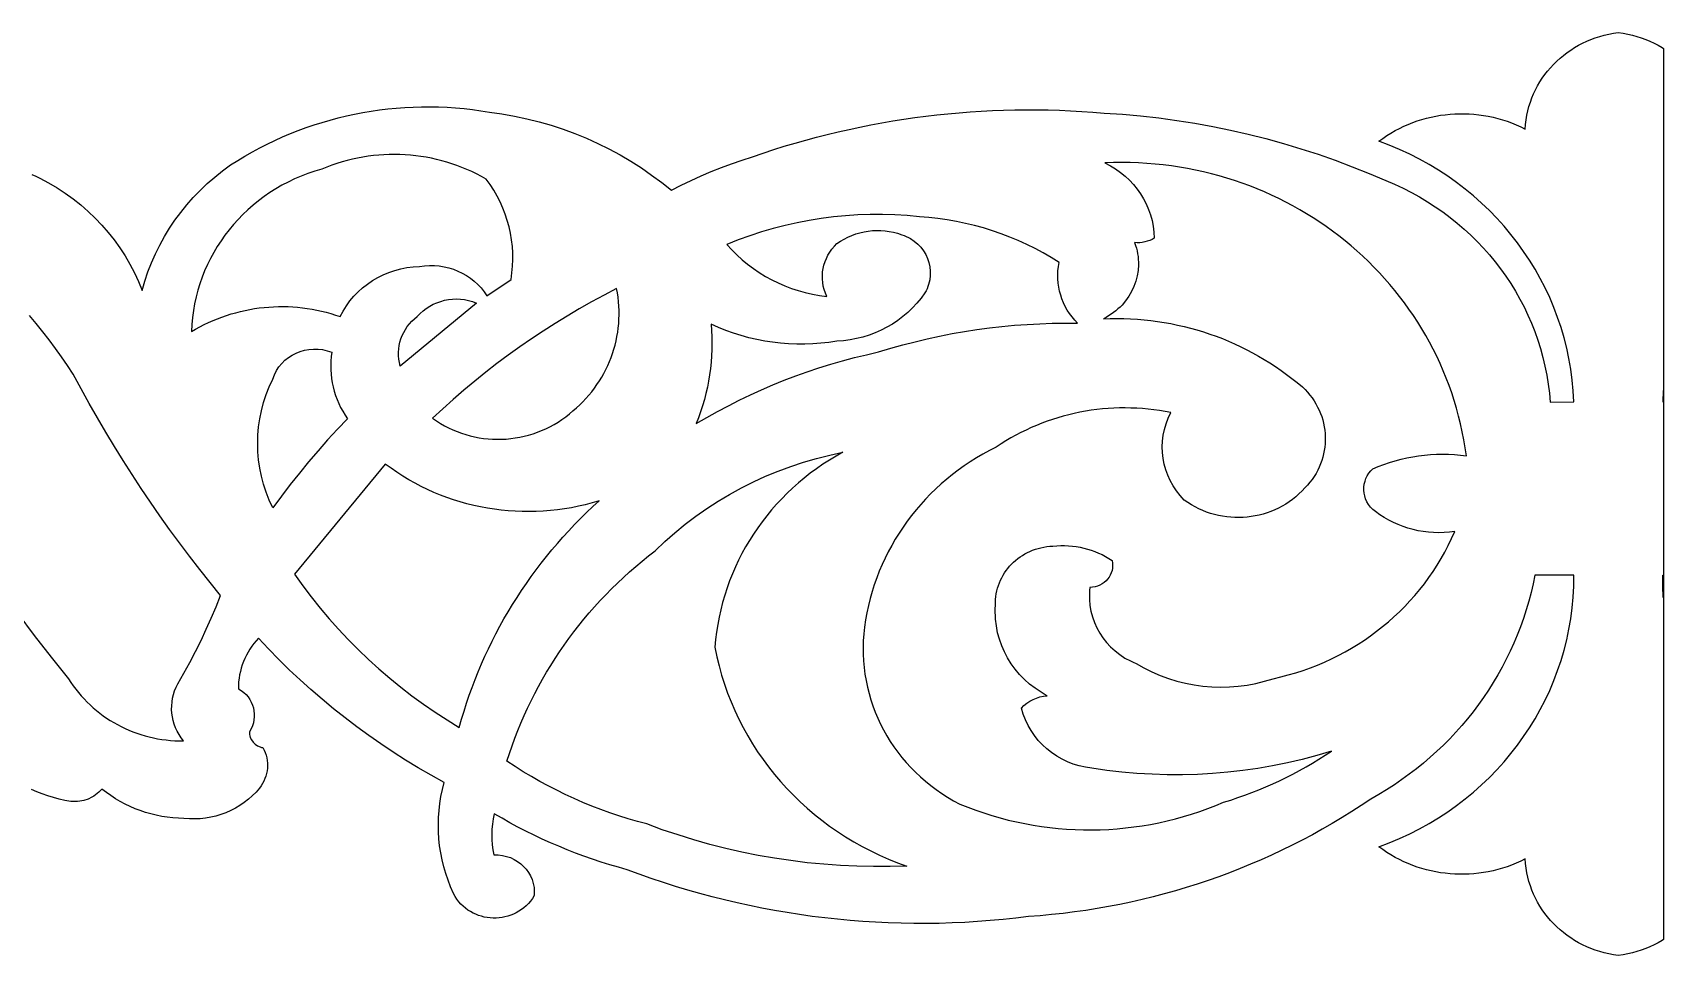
# Model space of a CAD drawing. Extents: x 3705 to 4265, y -775 to -720.
# Drawn here: x 4168.8 to 4264.7, y -774.5 to -720.2 of the extents above; entities that cross this region are included whole.
import ezdxf

# ---------------------------------------------------------------- set-up
doc = ezdxf.new("R2010")
doc.units = 0
doc.layers.add('CADRE', color=1, linetype='CONTINUOUS')

msp = doc.modelspace()

# ---------------------------------------------------------------- linework, layer by layer
at = {"layer": 'CADRE'}
for points in [[(4168.711, -728.572), (4168.945, -728.675), (4169.172, -728.801), (4169.689, -729.073), (4170.19, -729.367), (4170.675, -729.682), (4171.142, -730.018), (4171.592, -730.374), (4172.024, -730.749), (4172.437, -731.143), (4172.83, -731.555), (4173.204, -731.984), (4173.556, -732.43), (4173.887, -732.891), (4174.196, -733.367), (4174.482, -733.858), (4174.745, -734.363), (4174.984, -734.881), (4175.199, -735.411), (4175.357, -734.856), (4175.54, -734.311), (4175.747, -733.776), (4175.978, -733.251), (4176.231, -732.737), (4176.507, -732.235), (4176.805, -731.746), (4177.125, -731.27), (4177.466, -730.808), (4177.827, -730.36), (4178.209, -729.928), (4178.61, -729.512), (4179.03, -729.112), (4179.47, -728.73), (4179.927, -728.366), (4180.402, -728.02), (4180.824, -727.752), (4181.251, -727.494), (4181.684, -727.248), (4182.122, -727.011), (4182.565, -726.786), (4183.012, -726.571), (4183.465, -726.367), (4183.921, -726.174), (4184.382, -725.991), (4184.847, -725.82), (4185.315, -725.66), (4185.787, -725.51), (4186.262, -725.372), (4186.741, -725.245), (4187.222, -725.129), (4187.706, -725.024), (4188.192, -724.93), (4188.681, -724.848), (4189.172, -724.777), (4189.664, -724.717), (4190.158, -724.669), (4190.654, -724.632), (4191.15, -724.607), (4191.648, -724.593), (4192.146, -724.591), (4192.645, -724.6), (4193.144, -724.621), (4193.644, -724.654), (4194.143, -724.699), (4194.642, -724.755), (4195.14, -724.823), (4195.638, -724.903), (4196.378, -725.008), (4197.111, -725.139), (4197.838, -725.295), (4198.557, -725.476), (4199.268, -725.683), (4199.97, -725.913), (4200.663, -726.169), (4201.345, -726.448), (4202.016, -726.75), (4202.676, -727.076), (4203.324, -727.426), (4203.959, -727.798), (4204.58, -728.193), (4205.187, -728.61), (4205.779, -729.049), (4206.355, -729.509), (4206.928, -729.214), (4207.509, -728.932), (4208.096, -728.664), (4208.689, -728.41), (4209.288, -728.169), (4209.894, -727.943), (4210.505, -727.731), (4211.121, -727.533), (4211.743, -727.32), (4212.368, -727.116), (4212.995, -726.92), (4213.624, -726.732), (4214.256, -726.553), (4214.889, -726.383), (4215.525, -726.221), (4216.163, -726.067), (4216.802, -725.922), (4217.444, -725.786), (4218.087, -725.658), (4218.732, -725.538), (4219.378, -725.427), (4220.025, -725.325), (4220.674, -725.231), (4221.324, -725.146), (4221.976, -725.07), (4222.628, -725.002), (4223.281, -724.943), (4223.936, -724.892), (4224.59, -724.85), (4225.246, -724.817), (4225.902, -724.793), (4226.559, -724.777), (4227.216, -724.769), (4227.874, -724.771), (4228.531, -724.781), (4229.189, -724.8), (4229.847, -724.828), (4230.505, -724.864), (4231.162, -724.91), (4231.82, -724.964), (4232.894, -725.036), (4233.964, -725.132), (4235.032, -725.253), (4236.095, -725.397), (4237.154, -725.564), (4238.209, -725.755), (4239.258, -725.97), (4240.302, -726.208), (4241.34, -726.469), (4242.372, -726.754), (4243.396, -727.061), (4244.414, -727.392), (4245.424, -727.745), (4246.425, -728.121), (4247.419, -728.52), (4248.403, -728.941), (4248.915, -729.158), (4249.416, -729.391), (4249.907, -729.639), (4250.386, -729.903), (4250.853, -730.183), (4251.309, -730.476), (4251.753, -730.784), (4252.184, -731.106), (4252.602, -731.441), (4253.008, -731.79), (4253.4, -732.151), (4253.779, -732.524), (4254.144, -732.91), (4254.495, -733.307), (4254.831, -733.715), (4255.153, -734.134), (4255.46, -734.563), (4255.751, -735.002), (4256.027, -735.451), (4256.288, -735.909), (4256.532, -736.376), (4256.759, -736.851), (4256.97, -737.334), (4257.164, -737.826), (4257.341, -738.324), (4257.5, -738.829), (4257.642, -739.341), (4257.765, -739.859), (4257.87, -740.383), (4257.956, -740.912), (4258.024, -741.446), (4258.072, -741.985), (4259.468, -741.961), (4259.432, -741.317), (4259.372, -740.678), (4259.287, -740.045), (4259.178, -739.419), (4259.045, -738.8), (4258.889, -738.188), (4258.711, -737.584), (4258.51, -736.989), (4258.287, -736.403), (4258.042, -735.826), (4257.776, -735.259), (4257.489, -734.703), (4257.182, -734.159), (4256.855, -733.626), (4256.508, -733.105), (4256.141, -732.597), (4255.756, -732.102), (4255.353, -731.621), (4254.931, -731.154), (4254.491, -730.702), (4254.035, -730.265), (4253.561, -729.844), (4253.071, -729.44), (4252.564, -729.052), (4252.042, -728.682), (4251.504, -728.33), (4250.952, -727.997), (4250.385, -727.682), (4249.804, -727.387), (4249.208, -727.112), (4248.6, -726.857), (4247.978, -726.624), (4248.213, -726.454), (4248.453, -726.293), (4248.697, -726.141), (4248.945, -725.999), (4249.198, -725.867), (4249.455, -725.743), (4249.716, -725.629), (4249.979, -725.524), (4250.246, -725.429), (4250.516, -725.344), (4250.788, -725.268), (4251.062, -725.201), (4251.339, -725.144), (4251.617, -725.096), (4251.896, -725.058), (4252.177, -725.03), (4252.458, -725.011), (4252.74, -725.002), (4253.023, -725.003), (4253.305, -725.013), (4253.587, -725.033), (4253.869, -725.063), (4254.15, -725.103), (4254.429, -725.152), (4254.708, -725.212), (4254.985, -725.281), (4255.26, -725.36), (4255.532, -725.449), (4255.802, -725.547), (4256.07, -725.656), (4256.334, -725.775), (4256.596, -725.903), (4256.617, -725.63), (4256.651, -725.361), (4256.696, -725.095), (4256.754, -724.833), (4256.823, -724.575), (4256.904, -724.322), (4256.995, -724.074), (4257.097, -723.83), (4257.21, -723.592), (4257.333, -723.36), (4257.466, -723.133), (4257.608, -722.913), (4257.76, -722.699), (4257.921, -722.492), (4258.091, -722.292), (4258.27, -722.099), (4258.456, -721.914), (4258.651, -721.736), (4258.854, -721.567), (4259.065, -721.406), (4259.282, -721.254), (4259.507, -721.11), (4259.738, -720.976), (4259.976, -720.851), (4260.22, -720.737), (4260.47, -720.632), (4260.726, -720.537), (4260.987, -720.453), (4261.253, -720.38), (4261.525, -720.318), (4261.8, -720.267), (4262.08, -720.229), (4262.361, -720.267), (4262.636, -720.318), (4262.908, -720.38), (4263.174, -720.453), (4263.435, -720.537), (4263.691, -720.632), (4263.941, -720.737), (4264.185, -720.851), (4264.423, -720.976), (4264.654, -721.11), (4264.734, -721.161), (4264.734, -773.608), (4264.654, -773.659), (4264.423, -773.793), (4264.185, -773.918), (4263.941, -774.033), (4263.691, -774.138), (4263.435, -774.232), (4263.174, -774.316), (4262.908, -774.39), (4262.636, -774.452), (4262.361, -774.502), (4262.08, -774.541), (4261.8, -774.502), (4261.525, -774.452), (4261.253, -774.39), (4260.987, -774.316), (4260.726, -774.232), (4260.47, -774.138), (4260.22, -774.033), (4259.976, -773.918), (4259.738, -773.793), (4259.507, -773.659), (4259.282, -773.516), (4259.065, -773.363), (4258.854, -773.203), (4258.651, -773.033), (4258.456, -772.856), (4258.27, -772.67), (4258.091, -772.478), (4257.921, -772.277), (4257.76, -772.07), (4257.608, -771.856), (4257.466, -771.636), (4257.333, -771.41), (4257.21, -771.177), (4257.097, -770.939), (4256.995, -770.696), (4256.904, -770.448), (4256.823, -770.194), (4256.754, -769.937), (4256.696, -769.675), (4256.651, -769.409), (4256.617, -769.139), (4256.596, -768.866), (4256.334, -768.995), (4256.07, -769.113), (4255.802, -769.222), (4255.532, -769.321), (4255.26, -769.41), (4254.985, -769.489), (4254.708, -769.558), (4254.429, -769.617), (4254.15, -769.667), (4253.869, -769.706), (4253.587, -769.736), (4253.305, -769.756), (4253.023, -769.767), (4252.74, -769.767), (4252.458, -769.758), (4252.177, -769.74), (4251.896, -769.711), (4251.617, -769.673), (4251.339, -769.626), (4251.062, -769.569), (4250.788, -769.502), (4250.516, -769.426), (4250.246, -769.34), (4249.979, -769.245), (4249.716, -769.14), (4249.455, -769.026), (4249.198, -768.903), (4248.945, -768.77), (4248.697, -768.628), (4248.453, -768.477), (4248.213, -768.316), (4247.978, -768.146), (4248.6, -767.912), (4249.208, -767.658), (4249.804, -767.383), (4250.385, -767.088), (4250.952, -766.773), (4251.504, -766.439), (4252.042, -766.087), (4252.564, -765.717), (4253.071, -765.33), (4253.561, -764.925), (4254.035, -764.504), (4254.491, -764.068), (4254.931, -763.616), (4255.353, -763.149), (4255.756, -762.668), (4256.141, -762.173), (4256.508, -761.665), (4256.855, -761.144), (4257.182, -760.611), (4257.489, -760.066), (4257.776, -759.51), (4258.042, -758.944), (4258.287, -758.367), (4258.51, -757.781), (4258.711, -757.185), (4258.889, -756.582), (4259.045, -755.97), (4259.178, -755.35), (4259.287, -754.724), (4259.372, -754.091), (4259.432, -753.453), (4259.468, -752.808), (4259.454, -752.158), (4257.167, -752.158), (4257.062, -752.677), (4256.942, -753.191), (4256.808, -753.701), (4256.659, -754.205), (4256.497, -754.704), (4256.321, -755.198), (4256.132, -755.686), (4255.929, -756.168), (4255.714, -756.644), (4255.485, -757.113), (4255.243, -757.576), (4254.989, -758.032), (4254.722, -758.481), (4254.443, -758.922), (4254.152, -759.356), (4253.849, -759.782), (4253.534, -760.2), (4253.207, -760.609), (4252.869, -761.01), (4252.52, -761.403), (4252.16, -761.786), (4251.789, -762.16), (4251.407, -762.524), (4251.014, -762.879), (4250.611, -763.224), (4250.198, -763.558), (4249.775, -763.882), (4249.342, -764.196), (4248.899, -764.498), (4248.447, -764.79), (4247.985, -765.069), (4247.515, -765.338), (4246.955, -765.712), (4246.39, -766.077), (4245.819, -766.432), (4245.242, -766.777), (4244.66, -767.112), (4244.072, -767.437), (4243.48, -767.753), (4242.882, -768.058), (4242.279, -768.353), (4241.671, -768.638), (4241.059, -768.913), (4240.442, -769.178), (4239.821, -769.432), (4239.196, -769.677), (4238.566, -769.91), (4237.933, -770.134), (4237.295, -770.347), (4236.654, -770.549), (4236.009, -770.741), (4235.361, -770.922), (4234.71, -771.093), (4234.056, -771.253), (4233.398, -771.402), (4232.738, -771.541), (4232.075, -771.668), (4231.409, -771.785), (4230.741, -771.891), (4230.071, -771.986), (4229.398, -772.069), (4228.724, -772.142), (4228.047, -772.204), (4227.369, -772.254), (4226.62, -772.346), (4225.87, -772.427), (4225.12, -772.495), (4224.369, -772.553), (4223.618, -772.598), (4222.867, -772.632), (4222.116, -772.655), (4221.365, -772.665), (4220.614, -772.665), (4219.863, -772.652), (4219.114, -772.629), (4218.365, -772.593), (4217.616, -772.547), (4216.869, -772.488), (4216.123, -772.419), (4215.378, -772.338), (4214.635, -772.245), (4213.893, -772.141), (4213.153, -772.026), (4212.415, -771.899), (4211.679, -771.761), (4210.945, -771.612), (4210.213, -771.452), (4209.483, -771.28), (4208.756, -771.096), (4208.032, -770.902), (4207.311, -770.696), (4206.592, -770.479), (4205.877, -770.251), (4205.165, -770.012), (4204.457, -769.761), (4203.752, -769.499), (4203.236, -769.357), (4202.723, -769.206), (4202.214, -769.047), (4201.707, -768.878), (4201.204, -768.702), (4200.705, -768.516), (4200.209, -768.323), (4199.716, -768.12), (4199.227, -767.91), (4198.743, -767.691), (4198.262, -767.464), (4197.785, -767.228), (4197.313, -766.985), (4196.844, -766.733), (4196.381, -766.473), (4195.922, -766.205), (4195.858, -766.506), (4195.811, -766.808), (4195.782, -767.112), (4195.771, -767.417), (4195.777, -767.722), (4195.8, -768.026), (4195.841, -768.329), (4195.899, -768.631), (4196.154, -768.632), (4196.402, -768.659), (4196.641, -768.712), (4196.87, -768.789), (4197.086, -768.888), (4197.29, -769.007), (4197.478, -769.146), (4197.651, -769.303), (4197.805, -769.476), (4197.941, -769.665), (4198.055, -769.866), (4198.148, -770.08), (4198.217, -770.304), (4198.262, -770.538), (4198.279, -770.779), (4198.269, -771.025), (4198.165, -771.19), (4198.052, -771.344), (4197.93, -771.486), (4197.8, -771.618), (4197.663, -771.738), (4197.52, -771.848), (4197.37, -771.947), (4197.215, -772.034), (4197.056, -772.111), (4196.892, -772.177), (4196.725, -772.232), (4196.555, -772.276), (4196.383, -772.31), (4196.209, -772.332), (4196.034, -772.344), (4195.859, -772.345), (4195.684, -772.335), (4195.51, -772.314), (4195.338, -772.283), (4195.168, -772.241), (4195, -772.188), (4194.836, -772.124), (4194.676, -772.05), (4194.521, -771.965), (4194.371, -771.87), (4194.227, -771.763), (4194.09, -771.647), (4193.96, -771.519), (4193.838, -771.381), (4193.724, -771.232), (4193.619, -771.073), (4193.524, -770.904), (4193.354, -770.515), (4193.201, -770.122), (4193.067, -769.723), (4192.95, -769.321), (4192.852, -768.914), (4192.771, -768.505), (4192.709, -768.092), (4192.665, -767.678), (4192.64, -767.263), (4192.633, -766.846), (4192.644, -766.429), (4192.673, -766.013), (4192.721, -765.597), (4192.787, -765.183), (4192.872, -764.771), (4192.976, -764.361), (4192.21, -763.938), (4191.453, -763.5), (4190.707, -763.047), (4189.972, -762.579), (4189.247, -762.096), (4188.533, -761.598), (4187.83, -761.087), (4187.138, -760.561), (4186.458, -760.021), (4185.79, -759.467), (4185.134, -758.9), (4184.49, -758.32), (4183.859, -757.726), (4183.24, -757.119), (4182.634, -756.499), (4182.042, -755.866), (4181.903, -756.022), (4181.772, -756.183), (4181.649, -756.35), (4181.535, -756.521), (4181.429, -756.696), (4181.332, -756.876), (4181.243, -757.06), (4181.164, -757.248), (4181.093, -757.439), (4181.032, -757.633), (4180.979, -757.829), (4180.936, -758.028), (4180.903, -758.229), (4180.879, -758.432), (4180.865, -758.637), (4180.86, -758.843), (4181.026, -758.946), (4181.177, -759.063), (4181.312, -759.192), (4181.431, -759.332), (4181.535, -759.481), (4181.622, -759.639), (4181.692, -759.804), (4181.746, -759.975), (4181.781, -760.149), (4181.799, -760.327), (4181.799, -760.506), (4181.78, -760.685), (4181.743, -760.863), (4181.686, -761.038), (4181.61, -761.21), (4181.514, -761.376), (4181.515, -761.462), (4181.525, -761.546), (4181.542, -761.628), (4181.566, -761.707), (4181.635, -761.856), (4181.73, -761.99), (4181.847, -762.106), (4181.985, -762.201), (4182.14, -762.272), (4182.223, -762.297), (4182.31, -762.315), (4182.383, -762.46), (4182.445, -762.608), (4182.495, -762.758), (4182.533, -762.911), (4182.56, -763.065), (4182.575, -763.22), (4182.579, -763.376), (4182.572, -763.531), (4182.553, -763.685), (4182.523, -763.838), (4182.482, -763.989), (4182.429, -764.137), (4182.366, -764.282), (4182.291, -764.422), (4182.206, -764.559), (4182.109, -764.69), (4181.903, -764.926), (4181.683, -765.148), (4181.45, -765.354), (4181.205, -765.545), (4180.949, -765.719), (4180.684, -765.878), (4180.409, -766.019), (4180.125, -766.143), (4179.834, -766.25), (4179.537, -766.34), (4179.233, -766.411), (4178.925, -766.463), (4178.613, -766.497), (4178.297, -766.511), (4177.98, -766.506), (4177.661, -766.481), (4177.33, -766.471), (4177.001, -766.447), (4176.675, -766.409), (4176.351, -766.358), (4176.03, -766.294), (4175.713, -766.216), (4175.4, -766.125), (4175.091, -766.022), (4174.787, -765.906), (4174.489, -765.777), (4174.196, -765.636), (4173.909, -765.482), (4173.629, -765.317), (4173.356, -765.139), (4173.091, -764.95), (4172.833, -764.749), (4172.747, -764.844), (4172.655, -764.933), (4172.559, -765.017), (4172.457, -765.094), (4172.352, -765.164), (4172.243, -765.228), (4172.013, -765.337), (4171.772, -765.417), (4171.648, -765.447), (4171.522, -765.469), (4171.394, -765.484), (4171.265, -765.491), (4171.135, -765.491), (4171.004, -765.483), (4170.658, -765.416), (4170.317, -765.338), (4169.98, -765.249), (4169.648, -765.149), (4169.321, -765.038), (4168.999, -764.916), (4168.683, -764.784)], [(4167.878, -754.428), (4168.851, -755.72), (4169.846, -756.997), (4170.863, -758.257), (4171, -758.47), (4171.144, -758.677), (4171.294, -758.879), (4171.451, -759.075), (4171.613, -759.265), (4171.781, -759.45), (4171.955, -759.629), (4172.135, -759.802), (4172.32, -759.968), (4172.51, -760.129), (4172.705, -760.284), (4172.904, -760.432), (4173.109, -760.573), (4173.318, -760.709), (4173.531, -760.837), (4173.748, -760.959), (4173.969, -761.074), (4174.194, -761.182), (4174.422, -761.283), (4174.654, -761.377), (4174.889, -761.464), (4175.128, -761.543), (4175.369, -761.616), (4175.612, -761.68), (4175.859, -761.737), (4176.107, -761.787), (4176.358, -761.828), (4176.611, -761.862), (4176.866, -761.888), (4177.122, -761.906), (4177.38, -761.916), (4177.639, -761.917), (4177.498, -761.734), (4177.372, -761.543), (4177.262, -761.346), (4177.168, -761.142), (4177.089, -760.934), (4177.027, -760.721), (4176.981, -760.505), (4176.95, -760.286), (4176.936, -760.066), (4176.938, -759.846), (4176.957, -759.625), (4176.992, -759.406), (4177.043, -759.189), (4177.112, -758.974), (4177.197, -758.763), (4177.298, -758.557), (4177.66, -757.929), (4178.009, -757.294), (4178.344, -756.652), (4178.666, -756.004), (4178.974, -755.35), (4179.269, -754.69), (4179.55, -754.024), (4179.818, -753.353), (4179.197, -752.59), (4178.587, -751.821), (4177.987, -751.044), (4177.397, -750.259), (4176.818, -749.468), (4176.249, -748.67), (4175.69, -747.866), (4175.142, -747.054), (4174.605, -746.236), (4174.078, -745.411), (4173.562, -744.58), (4173.057, -743.743), (4172.563, -742.899), (4172.08, -742.049), (4171.607, -741.194), (4171.146, -740.332), (4170.807, -739.819), (4170.458, -739.312), (4170.099, -738.813), (4169.73, -738.32), (4169.352, -737.835), (4168.965, -737.357), (4168.568, -736.886)], [(4264.734, -741.264), (4264.729, -741.317), (4264.693, -741.961), (4264.734, -741.962)], [(4264.734, -753.505), (4264.729, -753.453), (4264.693, -752.808), (4264.707, -752.158), (4264.734, -752.158)]]:
    msp.add_lwpolyline(points, dxfattribs=at)
for points in [[(4196.911, -734.759), (4196.967, -734.368), (4197.003, -733.977), (4197.018, -733.586), (4197.013, -733.196), (4196.988, -732.808), (4196.943, -732.422), (4196.879, -732.039), (4196.795, -731.66), (4196.692, -731.286), (4196.569, -730.916), (4196.428, -730.553), (4196.268, -730.196), (4196.089, -729.846), (4195.892, -729.505), (4195.677, -729.172), (4195.443, -728.849), (4195.166, -728.694), (4194.885, -728.548), (4194.6, -728.411), (4194.313, -728.283), (4194.022, -728.163), (4193.728, -728.052), (4193.432, -727.949), (4193.133, -727.856), (4192.832, -727.771), (4192.529, -727.695), (4192.224, -727.627), (4191.918, -727.569), (4191.61, -727.519), (4191.301, -727.478), (4190.991, -727.446), (4190.68, -727.422), (4190.369, -727.408), (4190.057, -727.402), (4189.745, -727.405), (4189.433, -727.417), (4189.121, -727.438), (4188.81, -727.468), (4188.5, -727.507), (4188.19, -727.554), (4187.882, -727.611), (4187.574, -727.676), (4187.268, -727.751), (4186.964, -727.834), (4186.662, -727.927), (4186.362, -728.028), (4186.065, -728.139), (4185.769, -728.258), (4185.357, -728.382), (4184.953, -728.52), (4184.558, -728.673), (4184.171, -728.841), (4183.793, -729.022), (4183.425, -729.217), (4183.066, -729.425), (4182.717, -729.646), (4182.378, -729.88), (4182.05, -730.125), (4181.733, -730.383), (4181.427, -730.651), (4181.132, -730.931), (4180.849, -731.221), (4180.578, -731.522), (4180.319, -731.832), (4180.073, -732.151), (4179.84, -732.48), (4179.62, -732.818), (4179.413, -733.164), (4179.221, -733.518), (4179.042, -733.879), (4178.878, -734.248), (4178.729, -734.623), (4178.595, -735.005), (4178.476, -735.393), (4178.372, -735.787), (4178.285, -736.186), (4178.213, -736.59), (4178.159, -736.999), (4178.121, -737.412), (4178.1, -737.829), (4178.347, -737.684), (4178.598, -737.546), (4178.853, -737.415), (4179.11, -737.292), (4179.37, -737.177), (4179.633, -737.069), (4179.898, -736.968), (4180.166, -736.875), (4180.436, -736.789), (4180.708, -736.712), (4180.982, -736.641), (4181.257, -736.578), (4181.534, -736.523), (4181.813, -736.476), (4182.093, -736.436), (4182.373, -736.403), (4182.655, -736.379), (4182.937, -736.362), (4183.219, -736.353), (4183.502, -736.351), (4183.785, -736.358), (4184.068, -736.372), (4184.351, -736.394), (4184.634, -736.423), (4184.915, -736.461), (4185.197, -736.506), (4185.477, -736.559), (4185.756, -736.62), (4186.034, -736.689), (4186.311, -736.766), (4186.586, -736.851), (4186.859, -736.944), (4187.029, -736.621), (4187.22, -736.313), (4187.432, -736.021), (4187.663, -735.746), (4187.912, -735.488), (4188.177, -735.248), (4188.459, -735.027), (4188.755, -734.825), (4189.065, -734.643), (4189.387, -734.482), (4189.721, -734.343), (4190.065, -734.225), (4190.418, -734.131), (4190.779, -734.06), (4191.147, -734.014), (4191.521, -733.992), (4191.815, -733.952), (4192.107, -733.934), (4192.397, -733.937), (4192.685, -733.962), (4192.968, -734.007), (4193.246, -734.072), (4193.518, -734.157), (4193.781, -734.261), (4194.037, -734.383), (4194.282, -734.524), (4194.517, -734.682), (4194.739, -734.858), (4194.949, -735.05), (4195.144, -735.258), (4195.323, -735.482), (4195.487, -735.721)], [(4253.139, -745.143), (4253.071, -744.665), (4252.991, -744.19), (4252.899, -743.72), (4252.797, -743.255), (4252.683, -742.794), (4252.559, -742.337), (4252.424, -741.885), (4252.278, -741.438), (4252.122, -740.997), (4251.955, -740.56), (4251.779, -740.128), (4251.592, -739.702), (4251.396, -739.281), (4251.19, -738.865), (4250.974, -738.456), (4250.749, -738.052), (4250.515, -737.654), (4250.272, -737.263), (4250.02, -736.877), (4249.759, -736.498), (4249.489, -736.125), (4249.211, -735.759), (4248.925, -735.399), (4248.63, -735.046), (4248.327, -734.7), (4248.017, -734.362), (4247.699, -734.03), (4247.373, -733.705), (4247.04, -733.388), (4246.699, -733.079), (4246.352, -732.777), (4245.997, -732.483), (4245.636, -732.197), (4245.267, -731.919), (4244.893, -731.649), (4244.512, -731.387), (4244.124, -731.134), (4243.731, -730.889), (4243.332, -730.652), (4242.927, -730.425), (4242.516, -730.206), (4242.1, -729.996), (4241.678, -729.796), (4241.252, -729.604), (4240.82, -729.422), (4240.384, -729.25), (4239.942, -729.087), (4239.496, -728.934), (4239.046, -728.79), (4238.592, -728.657), (4238.133, -728.533), (4237.67, -728.42), (4237.204, -728.317), (4236.733, -728.225), (4236.26, -728.143), (4235.783, -728.072), (4235.302, -728.011), (4234.819, -727.962), (4234.332, -727.924), (4233.843, -727.896), (4233.352, -727.88), (4232.857, -727.876), (4232.361, -727.883), (4231.862, -727.902), (4232.183, -728.067), (4232.488, -728.253), (4232.777, -728.456), (4233.05, -728.678), (4233.305, -728.915), (4233.542, -729.169), (4233.76, -729.436), (4233.959, -729.717), (4234.138, -730.011), (4234.296, -730.315), (4234.432, -730.63), (4234.547, -730.955), (4234.638, -731.287), (4234.706, -731.627), (4234.75, -731.973), (4234.77, -732.325), (4234.637, -732.397), (4234.5, -732.459), (4234.358, -732.509), (4234.213, -732.548), (4234.065, -732.576), (4233.915, -732.592), (4233.764, -732.596), (4233.612, -732.588), (4233.669, -732.751), (4233.718, -732.914), (4233.758, -733.078), (4233.79, -733.243), (4233.814, -733.408), (4233.83, -733.573), (4233.839, -733.737), (4233.839, -733.901), (4233.817, -734.227), (4233.765, -734.548), (4233.684, -734.862), (4233.575, -735.167), (4233.438, -735.462), (4233.275, -735.744), (4233.085, -736.012), (4232.87, -736.263), (4232.753, -736.382), (4232.631, -736.496), (4232.502, -736.606), (4232.368, -736.71), (4232.227, -736.808), (4232.082, -736.901), (4231.93, -736.987), (4231.774, -737.068), (4232.176, -737.055), (4232.578, -737.051), (4232.979, -737.057), (4233.379, -737.073), (4233.777, -737.098), (4234.174, -737.131), (4234.57, -737.175), (4234.964, -737.227), (4235.356, -737.289), (4235.746, -737.359), (4236.134, -737.439), (4236.52, -737.527), (4236.903, -737.624), (4237.283, -737.73), (4237.661, -737.845), (4238.035, -737.969), (4238.407, -738.101), (4238.775, -738.242), (4239.139, -738.392), (4239.5, -738.55), (4239.857, -738.716), (4240.21, -738.891), (4240.559, -739.074), (4240.904, -739.265), (4241.244, -739.465), (4241.579, -739.672), (4241.91, -739.888), (4242.235, -740.112), (4242.556, -740.344), (4242.871, -740.583), (4243.181, -740.831), (4243.485, -741.086), (4243.643, -741.239), (4243.791, -741.398), (4243.929, -741.562), (4244.058, -741.731), (4244.177, -741.905), (4244.286, -742.084), (4244.385, -742.266), (4244.474, -742.452), (4244.554, -742.641), (4244.624, -742.833), (4244.683, -743.028), (4244.733, -743.224), (4244.773, -743.422), (4244.803, -743.622), (4244.823, -743.823), (4244.833, -744.024), (4244.834, -744.226), (4244.824, -744.427), (4244.804, -744.628), (4244.775, -744.828), (4244.735, -745.027), (4244.686, -745.224), (4244.626, -745.419), (4244.556, -745.612), (4244.477, -745.802), (4244.387, -745.989), (4244.288, -746.172), (4244.178, -746.352), (4244.058, -746.527), (4243.928, -746.698), (4243.789, -746.863), (4243.639, -747.024), (4243.466, -747.208), (4243.286, -747.382), (4243.1, -747.546), (4242.907, -747.7), (4242.708, -747.844), (4242.503, -747.978), (4242.293, -748.101), (4242.078, -748.214), (4241.859, -748.317), (4241.635, -748.409), (4241.408, -748.492), (4241.178, -748.563), (4240.945, -748.624), (4240.71, -748.675), (4240.473, -748.715), (4240.234, -748.745), (4239.994, -748.763), (4239.754, -748.772), (4239.513, -748.769), (4239.272, -748.756), (4239.031, -748.731), (4238.792, -748.696), (4238.554, -748.651), (4238.317, -748.594), (4238.083, -748.526), (4237.851, -748.447), (4237.622, -748.357), (4237.396, -748.256), (4237.175, -748.144), (4236.957, -748.021), (4236.744, -747.886), (4236.536, -747.74), (4236.29, -747.475), (4236.069, -747.195), (4235.873, -746.902), (4235.703, -746.597), (4235.559, -746.282), (4235.441, -745.958), (4235.349, -745.627), (4235.284, -745.291), (4235.246, -744.951), (4235.235, -744.609), (4235.252, -744.266), (4235.295, -743.924), (4235.367, -743.585), (4235.467, -743.249), (4235.595, -742.919), (4235.752, -742.597), (4235.416, -742.532), (4235.081, -742.476), (4234.744, -742.428), (4234.407, -742.389), (4234.07, -742.358), (4233.733, -742.336), (4233.396, -742.323), (4233.059, -742.317), (4232.723, -742.32), (4232.387, -742.332), (4232.051, -742.351), (4231.717, -742.379), (4231.384, -742.415), (4231.052, -742.459), (4230.721, -742.512), (4230.392, -742.572), (4230.064, -742.641), (4229.739, -742.718), (4229.415, -742.802), (4229.094, -742.895), (4228.775, -742.996), (4228.458, -743.105), (4228.144, -743.221), (4227.833, -743.346), (4227.525, -743.478), (4227.221, -743.618), (4226.919, -743.766), (4226.621, -743.921), (4226.327, -744.085), (4226.036, -744.256), (4225.75, -744.434), (4225.468, -744.62), (4225.074, -744.82), (4224.688, -745.031), (4224.311, -745.252), (4223.942, -745.484), (4223.581, -745.726), (4223.229, -745.977), (4222.886, -746.239), (4222.552, -746.51), (4222.228, -746.79), (4221.912, -747.079), (4221.607, -747.377), (4221.311, -747.683), (4221.025, -747.998), (4220.749, -748.32), (4220.483, -748.651), (4220.228, -748.988), (4219.984, -749.333), (4219.75, -749.686), (4219.527, -750.045), (4219.316, -750.41), (4219.116, -750.782), (4218.927, -751.16), (4218.75, -751.544), (4218.585, -751.933), (4218.432, -752.328), (4218.291, -752.728), (4218.163, -753.133), (4218.047, -753.542), (4217.944, -753.956), (4217.853, -754.374), (4217.776, -754.796), (4217.713, -755.221), (4217.669, -755.621), (4217.642, -756.019), (4217.631, -756.415), (4217.635, -756.81), (4217.655, -757.203), (4217.69, -757.593), (4217.741, -757.981), (4217.806, -758.365), (4217.886, -758.745), (4217.98, -759.121), (4218.089, -759.493), (4218.212, -759.861), (4218.348, -760.223), (4218.499, -760.579), (4218.663, -760.93), (4218.84, -761.274), (4219.031, -761.612), (4219.234, -761.943), (4219.45, -762.267), (4219.678, -762.582), (4219.919, -762.89), (4220.172, -763.189), (4220.437, -763.48), (4220.714, -763.761), (4221.002, -764.032), (4221.301, -764.294), (4221.612, -764.545), (4221.933, -764.786), (4222.265, -765.016), (4222.608, -765.234), (4222.961, -765.44), (4223.324, -765.634), (4223.791, -765.821), (4224.262, -765.996), (4224.736, -766.159), (4225.213, -766.309), (4225.694, -766.447), (4226.177, -766.573), (4226.662, -766.686), (4227.15, -766.787), (4227.639, -766.876), (4228.13, -766.952), (4228.622, -767.017), (4229.116, -767.069), (4229.611, -767.108), (4230.106, -767.135), (4230.601, -767.151), (4231.097, -767.153), (4231.593, -767.144), (4232.088, -767.122), (4232.583, -767.088), (4233.077, -767.042), (4233.569, -766.983), (4234.061, -766.912), (4234.551, -766.829), (4235.039, -766.734), (4235.525, -766.626), (4236.009, -766.506), (4236.49, -766.374), (4236.968, -766.229), (4237.443, -766.073), (4237.915, -765.904), (4238.383, -765.722), (4238.848, -765.529), (4239.27, -765.397), (4239.69, -765.257), (4240.106, -765.109), (4240.52, -764.954), (4240.93, -764.792), (4241.337, -764.622), (4241.74, -764.445), (4242.14, -764.26), (4242.536, -764.068), (4242.928, -763.869), (4243.317, -763.663), (4243.701, -763.449), (4244.081, -763.228), (4244.457, -763.001), (4244.829, -762.766), (4245.196, -762.524), (4244.339, -762.776), (4243.476, -763.003), (4242.607, -763.204), (4241.734, -763.381), (4240.856, -763.532), (4239.975, -763.658), (4239.091, -763.759), (4238.204, -763.835), (4237.315, -763.885), (4236.425, -763.91), (4235.534, -763.91), (4234.643, -763.884), (4233.752, -763.833), (4232.863, -763.756), (4231.975, -763.654), (4231.089, -763.526), (4230.717, -763.469), (4230.355, -763.386), (4230.004, -763.277), (4229.665, -763.143), (4229.339, -762.987), (4229.027, -762.807), (4228.73, -762.606), (4228.45, -762.385), (4228.188, -762.144), (4227.944, -761.884), (4227.721, -761.607), (4227.52, -761.314), (4227.34, -761.005), (4227.185, -760.681), (4227.054, -760.344), (4226.949, -759.995), (4227.101, -759.84), (4227.267, -759.702), (4227.446, -759.581), (4227.635, -759.478), (4227.834, -759.394), (4228.041, -759.328), (4228.255, -759.282), (4228.474, -759.257), (4228.288, -759.157), (4228.106, -759.051), (4227.758, -758.821), (4227.431, -758.569), (4227.126, -758.298), (4226.843, -758.006), (4226.583, -757.698), (4226.346, -757.372), (4226.135, -757.032), (4225.949, -756.678), (4225.789, -756.312), (4225.656, -755.935), (4225.551, -755.549), (4225.474, -755.154), (4225.427, -754.752), (4225.415, -754.549), (4225.41, -754.345), (4225.413, -754.14), (4225.424, -753.934), (4225.423, -753.76), (4225.43, -753.589), (4225.447, -753.419), (4225.472, -753.252), (4225.506, -753.087), (4225.548, -752.926), (4225.597, -752.768), (4225.655, -752.612), (4225.72, -752.461), (4225.792, -752.313), (4225.871, -752.169), (4225.957, -752.03), (4226.05, -751.894), (4226.15, -751.764), (4226.255, -751.638), (4226.367, -751.517), (4226.485, -751.402), (4226.608, -751.292), (4226.736, -751.188), (4226.87, -751.09), (4227.008, -750.998), (4227.152, -750.912), (4227.3, -750.833), (4227.452, -750.761), (4227.608, -750.696), (4227.769, -750.638), (4227.933, -750.588), (4228.1, -750.545), (4228.271, -750.51), (4228.445, -750.484), (4228.622, -750.465), (4228.801, -750.456), (4229.032, -750.434), (4229.262, -750.423), (4229.492, -750.422), (4229.721, -750.431), (4229.95, -750.45), (4230.176, -750.48), (4230.401, -750.519), (4230.624, -750.567), (4230.844, -750.626), (4231.062, -750.694), (4231.276, -750.771), (4231.487, -750.858), (4231.693, -750.955), (4231.896, -751.06), (4232.094, -751.175), (4232.287, -751.299), (4232.313, -751.45), (4232.32, -751.599), (4232.309, -751.746), (4232.282, -751.888), (4232.239, -752.024), (4232.182, -752.155), (4232.11, -752.278), (4232.025, -752.393), (4231.928, -752.498), (4231.82, -752.593), (4231.701, -752.676), (4231.572, -752.746), (4231.435, -752.803), (4231.29, -752.845), (4231.138, -752.871), (4230.98, -752.88), (4230.961, -753.059), (4230.95, -753.238), (4230.951, -753.593), (4230.982, -753.943), (4231.042, -754.287), (4231.13, -754.623), (4231.246, -754.949), (4231.388, -755.264), (4231.556, -755.567), (4231.748, -755.856), (4231.964, -756.129), (4232.202, -756.386), (4232.463, -756.623), (4232.744, -756.841), (4233.045, -757.038), (4233.365, -757.211), (4233.532, -757.288), (4233.703, -757.36), (4234.162, -757.619), (4234.632, -757.853), (4235.112, -758.059), (4235.602, -758.239), (4236.1, -758.392), (4236.604, -758.517), (4237.115, -758.616), (4237.63, -758.687), (4238.148, -758.731), (4238.668, -758.747), (4239.189, -758.735), (4239.709, -758.695), (4240.229, -758.628), (4240.745, -758.532), (4241.257, -758.408), (4241.765, -758.256), (4242.213, -758.153), (4242.657, -758.038), (4243.095, -757.91), (4243.528, -757.77), (4243.955, -757.618), (4244.376, -757.454), (4244.791, -757.278), (4245.2, -757.09), (4245.601, -756.891), (4245.996, -756.681), (4246.384, -756.459), (4246.764, -756.227), (4247.137, -755.984), (4247.502, -755.731), (4247.858, -755.467), (4248.207, -755.193), (4248.546, -754.91), (4248.877, -754.616), (4249.199, -754.314), (4249.512, -754.001), (4249.815, -753.68), (4250.108, -753.35), (4250.392, -753.011), (4250.665, -752.663), (4250.928, -752.307), (4251.18, -751.943), (4251.421, -751.57), (4251.651, -751.19), (4251.869, -750.803), (4252.076, -750.408), (4252.271, -750.005), (4252.454, -749.596), (4252.144, -749.635), (4251.833, -749.658), (4251.523, -749.665), (4251.213, -749.658), (4250.905, -749.635), (4250.6, -749.597), (4250.297, -749.544), (4249.997, -749.477), (4249.701, -749.395), (4249.41, -749.298), (4249.124, -749.187), (4248.844, -749.062), (4248.57, -748.923), (4248.302, -748.771), (4248.042, -748.604), (4247.79, -748.424), (4247.631, -748.294), (4247.494, -748.152), (4247.379, -748), (4247.284, -747.84), (4247.21, -747.673), (4247.155, -747.502), (4247.121, -747.327), (4247.106, -747.151), (4247.11, -746.976), (4247.132, -746.803), (4247.172, -746.633), (4247.23, -746.469), (4247.306, -746.312), (4247.398, -746.165), (4247.506, -746.028), (4247.631, -745.903), (4247.955, -745.766), (4248.284, -745.64), (4248.617, -745.526), (4248.954, -745.424), (4249.293, -745.333), (4249.636, -745.255), (4249.981, -745.189), (4250.328, -745.135), (4250.676, -745.093), (4251.027, -745.063), (4251.378, -745.046), (4251.73, -745.04), (4252.083, -745.047), (4252.435, -745.067), (4252.788, -745.099)], [(4229.168, -733.756), (4228.704, -733.467), (4228.231, -733.194), (4227.751, -732.937), (4227.262, -732.695), (4226.766, -732.469), (4226.263, -732.259), (4225.754, -732.065), (4225.238, -731.888), (4224.717, -731.726), (4224.19, -731.582), (4223.659, -731.454), (4223.123, -731.342), (4222.583, -731.248), (4222.039, -731.171), (4221.492, -731.111), (4220.943, -731.068), (4220.219, -731.001), (4219.494, -730.957), (4218.77, -730.936), (4218.046, -730.938), (4217.323, -730.962), (4216.602, -731.009), (4215.884, -731.079), (4215.168, -731.171), (4214.456, -731.285), (4213.747, -731.421), (4213.044, -731.58), (4212.345, -731.76), (4211.652, -731.963), (4210.965, -732.187), (4210.286, -732.433), (4209.613, -732.702), (4209.899, -733.015), (4210.198, -733.314), (4210.51, -733.597), (4210.836, -733.865), (4211.173, -734.118), (4211.522, -734.354), (4211.881, -734.574), (4212.251, -734.777), (4212.63, -734.963), (4213.018, -735.131), (4213.414, -735.282), (4213.818, -735.415), (4214.229, -735.529), (4214.646, -735.625), (4215.068, -735.701), (4215.496, -735.758), (4215.409, -735.559), (4215.34, -735.355), (4215.288, -735.149), (4215.252, -734.941), (4215.234, -734.732), (4215.233, -734.524), (4215.248, -734.316), (4215.279, -734.11), (4215.326, -733.908), (4215.39, -733.709), (4215.469, -733.515), (4215.564, -733.326), (4215.674, -733.144), (4215.799, -732.97), (4215.94, -732.805), (4216.095, -732.649), (4216.304, -732.505), (4216.52, -732.376), (4216.742, -732.261), (4216.971, -732.161), (4217.205, -732.075), (4217.443, -732.004), (4217.686, -731.947), (4217.931, -731.906), (4218.178, -731.879), (4218.427, -731.868), (4218.676, -731.871), (4218.926, -731.891), (4219.174, -731.925), (4219.421, -731.975), (4219.666, -732.041), (4219.908, -732.122), (4220.043, -732.17), (4220.173, -732.224), (4220.299, -732.285), (4220.419, -732.351), (4220.644, -732.502), (4220.847, -732.673), (4221.027, -732.863), (4221.184, -733.07), (4221.317, -733.291), (4221.425, -733.524), (4221.506, -733.766), (4221.56, -734.016), (4221.587, -734.271), (4221.585, -734.529), (4221.553, -734.788), (4221.525, -734.917), (4221.49, -735.046), (4221.447, -735.173), (4221.396, -735.3), (4221.337, -735.424), (4221.27, -735.547), (4221.044, -735.858), (4220.802, -736.152), (4220.543, -736.431), (4220.268, -736.694), (4219.98, -736.94), (4219.677, -737.168), (4219.362, -737.379), (4219.035, -737.571), (4218.697, -737.744), (4218.349, -737.899), (4217.991, -738.033), (4217.625, -738.148), (4217.252, -738.241), (4216.872, -738.314), (4216.486, -738.365), (4216.095, -738.393), (4215.622, -738.463), (4215.148, -738.514), (4214.673, -738.548), (4214.198, -738.564), (4213.724, -738.562), (4213.25, -738.543), (4212.778, -738.506), (4212.308, -738.452), (4211.84, -738.38), (4211.375, -738.291), (4210.914, -738.184), (4210.457, -738.061), (4210.005, -737.92), (4209.557, -737.762), (4209.116, -737.587), (4208.68, -737.395), (4208.709, -737.768), (4208.726, -738.142), (4208.732, -738.515), (4208.727, -738.887), (4208.711, -739.259), (4208.683, -739.63), (4208.645, -740), (4208.596, -740.369), (4208.535, -740.737), (4208.464, -741.102), (4208.382, -741.466), (4208.289, -741.827), (4208.185, -742.186), (4208.07, -742.542), (4207.945, -742.895), (4207.809, -743.245), (4208.432, -742.879), (4209.063, -742.526), (4209.701, -742.186), (4210.346, -741.859), (4210.997, -741.547), (4211.655, -741.247), (4212.32, -740.962), (4212.991, -740.69), (4213.667, -740.433), (4214.349, -740.189), (4215.036, -739.959), (4215.729, -739.744), (4216.427, -739.543), (4217.129, -739.356), (4217.835, -739.184), (4218.546, -739.026), (4219.257, -738.809), (4219.971, -738.606), (4220.689, -738.419), (4221.411, -738.246), (4222.136, -738.088), (4222.864, -737.945), (4223.595, -737.816), (4224.328, -737.703), (4225.064, -737.605), (4225.801, -737.522), (4226.541, -737.453), (4227.282, -737.4), (4228.024, -737.362), (4228.768, -737.339), (4229.512, -737.332), (4230.257, -737.339), (4230.087, -737.156), (4229.929, -736.965), (4229.784, -736.766), (4229.652, -736.56), (4229.534, -736.347), (4229.429, -736.128), (4229.338, -735.904), (4229.261, -735.676), (4229.198, -735.443), (4229.15, -735.207), (4229.115, -734.969), (4229.096, -734.728), (4229.091, -734.486), (4229.101, -734.242), (4229.127, -733.999)], [(4190.388, -739.853), (4190.339, -739.65), (4190.306, -739.447), (4190.289, -739.243), (4190.287, -739.04), (4190.301, -738.839), (4190.33, -738.639), (4190.374, -738.443), (4190.432, -738.251), (4190.505, -738.063), (4190.591, -737.88), (4190.692, -737.704), (4190.806, -737.535), (4190.933, -737.374), (4191.073, -737.221), (4191.225, -737.077), (4191.391, -736.944), (4191.557, -736.767), (4191.735, -736.606), (4191.924, -736.461), (4192.123, -736.333), (4192.331, -736.22), (4192.547, -736.125), (4192.769, -736.046), (4192.996, -735.984), (4193.228, -735.94), (4193.463, -735.914), (4193.7, -735.906), (4193.938, -735.916), (4194.176, -735.944), (4194.412, -735.991), (4194.646, -736.057), (4194.877, -736.143)], [(4203.124, -735.287), (4202.384, -735.675), (4201.65, -736.075), (4200.925, -736.487), (4200.208, -736.912), (4199.498, -737.349), (4198.798, -737.798), (4198.105, -738.259), (4197.422, -738.732), (4196.747, -739.217), (4196.081, -739.713), (4195.425, -740.221), (4194.777, -740.74), (4194.14, -741.271), (4193.512, -741.813), (4192.893, -742.365), (4192.285, -742.929), (4192.515, -743.087), (4192.749, -743.234), (4192.989, -743.371), (4193.232, -743.496), (4193.48, -743.611), (4193.732, -743.715), (4193.986, -743.808), (4194.244, -743.89), (4194.503, -743.962), (4194.766, -744.022), (4195.03, -744.073), (4195.295, -744.112), (4195.561, -744.141), (4195.828, -744.159), (4196.096, -744.166), (4196.363, -744.162), (4196.631, -744.148), (4196.897, -744.124), (4197.162, -744.088), (4197.426, -744.042), (4197.688, -743.986), (4197.948, -743.918), (4198.205, -743.841), (4198.459, -743.752), (4198.711, -743.653), (4198.958, -743.544), (4199.202, -743.424), (4199.441, -743.293), (4199.675, -743.152), (4199.904, -743), (4200.128, -742.838), (4200.346, -742.666), (4200.556, -742.497), (4200.758, -742.322), (4200.953, -742.141), (4201.141, -741.954), (4201.321, -741.762), (4201.494, -741.565), (4201.66, -741.363), (4201.818, -741.156), (4201.968, -740.944), (4202.11, -740.728), (4202.245, -740.508), (4202.372, -740.283), (4202.49, -740.055), (4202.601, -739.824), (4202.704, -739.589), (4202.798, -739.351), (4202.884, -739.11), (4202.962, -738.866), (4203.031, -738.62), (4203.091, -738.372), (4203.143, -738.121), (4203.187, -737.869), (4203.221, -737.615), (4203.247, -737.359), (4203.264, -737.102), (4203.272, -736.844), (4203.27, -736.586), (4203.26, -736.326), (4203.24, -736.067), (4203.211, -735.807), (4203.172, -735.547)], [(4187.287, -742.959), (4186.696, -743.577), (4186.117, -744.206), (4185.55, -744.847), (4184.995, -745.498), (4184.451, -746.159), (4183.918, -746.83), (4183.396, -747.51), (4182.885, -748.198), (4182.678, -747.745), (4182.498, -747.283), (4182.346, -746.815), (4182.221, -746.341), (4182.124, -745.862), (4182.055, -745.38), (4182.014, -744.896), (4182, -744.41), (4182.014, -743.925), (4182.055, -743.441), (4182.124, -742.959), (4182.221, -742.48), (4182.346, -742.006), (4182.498, -741.537), (4182.678, -741.076), (4182.885, -740.622), (4182.983, -740.365), (4183.106, -740.125), (4183.252, -739.903), (4183.419, -739.699), (4183.605, -739.515), (4183.809, -739.351), (4184.028, -739.209), (4184.26, -739.089), (4184.504, -738.993), (4184.757, -738.92), (4185.017, -738.872), (4185.282, -738.851), (4185.551, -738.856), (4185.821, -738.889), (4186.091, -738.95), (4186.358, -739.041), (4186.324, -739.299), (4186.303, -739.557), (4186.295, -739.814), (4186.299, -740.071), (4186.315, -740.327), (4186.344, -740.582), (4186.385, -740.835), (4186.438, -741.085), (4186.504, -741.333), (4186.581, -741.578), (4186.669, -741.819), (4186.77, -742.057), (4186.882, -742.29), (4187.006, -742.518), (4187.141, -742.741)], [(4202.092, -747.788), (4201.687, -747.907), (4201.28, -748.014), (4200.872, -748.108), (4200.462, -748.19), (4200.05, -748.259), (4199.638, -748.317), (4199.225, -748.361), (4198.811, -748.394), (4198.398, -748.414), (4197.984, -748.423), (4197.571, -748.419), (4197.159, -748.403), (4196.748, -748.375), (4196.338, -748.335), (4195.93, -748.283), (4195.523, -748.219), (4195.119, -748.144), (4194.717, -748.057), (4194.318, -747.958), (4193.922, -747.847), (4193.53, -747.725), (4193.141, -747.591), (4192.755, -747.445), (4192.374, -747.289), (4191.998, -747.12), (4191.626, -746.941), (4191.259, -746.75), (4190.897, -746.547), (4190.541, -746.334), (4190.191, -746.109), (4189.847, -745.874), (4189.51, -745.627), (4184.172, -752.109), (4184.655, -752.785), (4185.156, -753.447), (4185.674, -754.096), (4186.21, -754.73), (4186.763, -755.35), (4187.332, -755.955), (4187.918, -756.544), (4188.519, -757.119), (4189.137, -757.677), (4189.769, -758.22), (4190.417, -758.746), (4191.079, -759.256), (4191.755, -759.748), (4192.446, -760.223), (4193.15, -760.681), (4193.867, -761.121), (4194.001, -760.644), (4194.143, -760.169), (4194.294, -759.697), (4194.453, -759.229), (4194.62, -758.764), (4194.796, -758.302), (4194.98, -757.843), (4195.173, -757.389), (4195.373, -756.937), (4195.582, -756.49), (4195.798, -756.046), (4196.023, -755.606), (4196.255, -755.171), (4196.496, -754.739), (4196.744, -754.311), (4197, -753.888), (4197.263, -753.47), (4197.534, -753.056), (4197.813, -752.646), (4198.099, -752.241), (4198.392, -751.841), (4198.693, -751.446), (4199.001, -751.056), (4199.316, -750.671), (4199.639, -750.291), (4199.968, -749.917), (4200.305, -749.548), (4200.649, -749.184), (4200.999, -748.827), (4201.357, -748.474), (4201.721, -748.128)], [(4216.448, -744.922), (4216.045, -745.149), (4215.65, -745.386), (4215.265, -745.635), (4214.89, -745.895), (4214.524, -746.165), (4214.167, -746.445), (4213.821, -746.735), (4213.485, -747.034), (4213.159, -747.343), (4212.843, -747.661), (4212.538, -747.988), (4212.244, -748.323), (4211.961, -748.667), (4211.689, -749.018), (4211.429, -749.377), (4211.18, -749.744), (4210.943, -750.118), (4210.717, -750.499), (4210.504, -750.886), (4210.303, -751.28), (4210.114, -751.68), (4209.938, -752.086), (4209.775, -752.498), (4209.624, -752.914), (4209.487, -753.336), (4209.363, -753.763), (4209.252, -754.194), (4209.155, -754.629), (4209.072, -755.068), (4209.003, -755.511), (4208.948, -755.958), (4208.908, -756.408), (4209.022, -756.961), (4209.155, -757.508), (4209.305, -758.048), (4209.474, -758.581), (4209.66, -759.107), (4209.863, -759.625), (4210.083, -760.136), (4210.32, -760.637), (4210.572, -761.13), (4210.841, -761.614), (4211.126, -762.089), (4211.426, -762.554), (4211.741, -763.008), (4212.071, -763.453), (4212.415, -763.886), (4212.774, -764.309), (4213.147, -764.72), (4213.533, -765.119), (4213.932, -765.506), (4214.345, -765.881), (4214.77, -766.243), (4215.208, -766.591), (4215.658, -766.927), (4216.119, -767.248), (4216.592, -767.556), (4217.077, -767.849), (4217.572, -768.127), (4218.078, -768.39), (4218.595, -768.637), (4219.121, -768.869), (4219.658, -769.084), (4220.203, -769.283), (4219.224, -769.312), (4218.245, -769.316), (4217.268, -769.295), (4216.292, -769.249), (4215.318, -769.179), (4214.347, -769.084), (4213.38, -768.965), (4212.416, -768.822), (4211.456, -768.654), (4210.501, -768.462), (4209.551, -768.246), (4208.607, -768.006), (4207.669, -767.742), (4206.738, -767.454), (4205.814, -767.142), (4204.897, -766.806), (4204.347, -766.659), (4203.802, -766.499), (4203.26, -766.329), (4202.722, -766.147), (4202.189, -765.954), (4201.661, -765.75), (4201.137, -765.535), (4200.619, -765.309), (4200.105, -765.072), (4199.597, -764.824), (4199.095, -764.566), (4198.598, -764.297), (4198.107, -764.018), (4197.623, -763.728), (4197.144, -763.428), (4196.672, -763.117), (4196.819, -762.66), (4196.974, -762.206), (4197.139, -761.755), (4197.312, -761.308), (4197.493, -760.865), (4197.683, -760.426), (4197.882, -759.991), (4198.089, -759.56), (4198.305, -759.133), (4198.528, -758.71), (4198.76, -758.292), (4199, -757.879), (4199.248, -757.47), (4199.504, -757.066), (4199.768, -756.667), (4200.04, -756.273), (4200.32, -755.884), (4200.607, -755.5), (4200.901, -755.121), (4201.204, -754.748), (4201.513, -754.38), (4201.83, -754.018), (4202.154, -753.662), (4202.486, -753.312), (4202.824, -752.967), (4203.17, -752.629), (4203.523, -752.297), (4203.882, -751.971), (4204.248, -751.651), (4204.621, -751.338), (4205.001, -751.032), (4205.387, -750.732), (4205.961, -750.188), (4206.553, -749.666), (4207.164, -749.167), (4207.793, -748.691), (4208.438, -748.239), (4209.1, -747.81), (4209.777, -747.406), (4210.469, -747.026), (4211.175, -746.672), (4211.894, -746.343), (4212.626, -746.039), (4213.369, -745.762), (4214.124, -745.511), (4214.889, -745.287), (4215.664, -745.091)]]:
    msp.add_lwpolyline(points, close=True, dxfattribs=at)

doc.saveas('drawing.dxf')
